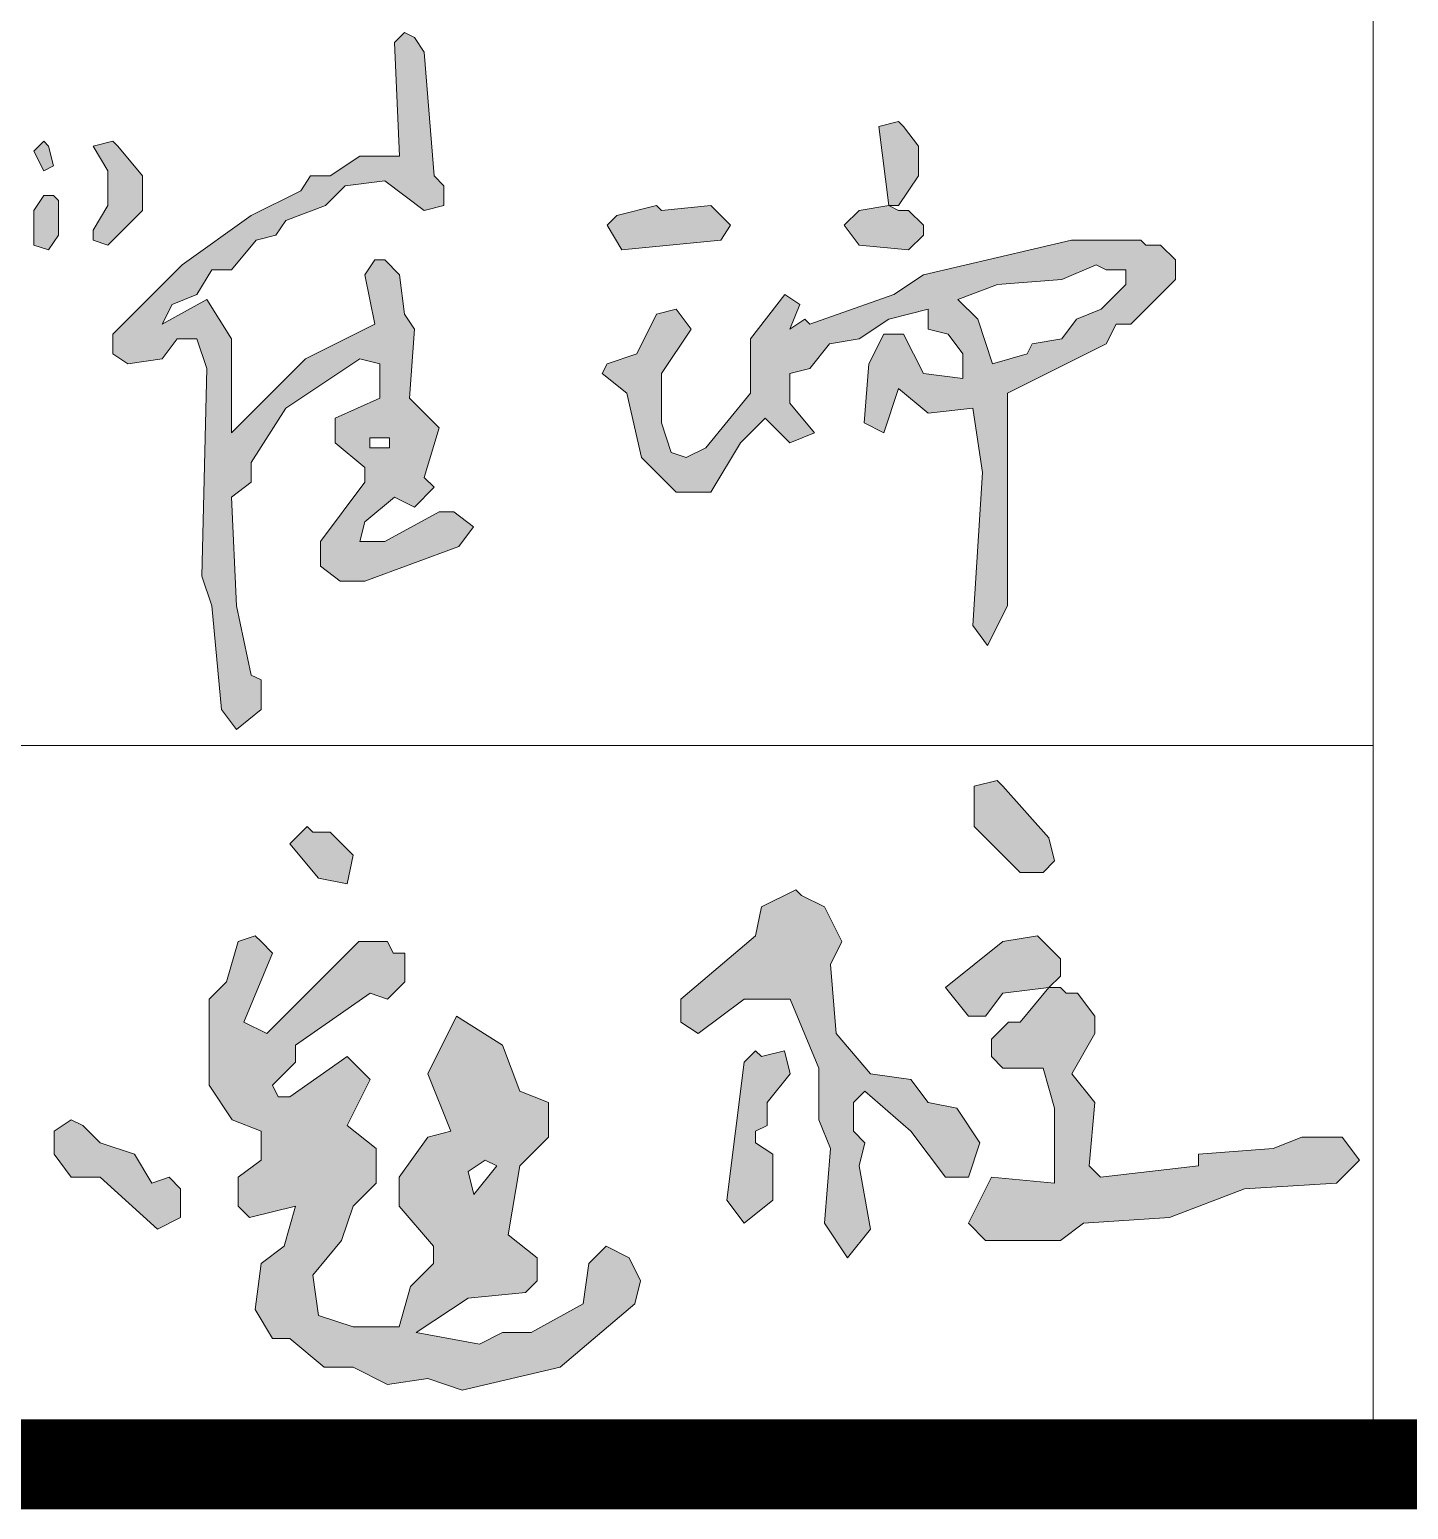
# Model space of a CAD drawing. Header units: millimetres. Extents: x 1442233 to 1526333, y -21810 to 275190.
# Drawn here: x 1513338 to 1514872, y 38540 to 40186 of the extents above; entities that cross this region are included whole.
import ezdxf

# ---------------------------------------------------------------- set-up
doc = ezdxf.new("R2010")
doc.units = ezdxf.units.MM
doc.header["$LTSCALE"] = 1500
doc.layers.add('1', color=7, linetype='Continuous')
doc.layers.add('PUB_TITLE', color=4, linetype='Continuous')
doc.layers.add('PUB_TEXT', color=7, linetype='Continuous', lineweight=15)

# ---------------------------------------------------------------- blocks, each defined once
blk = doc.blocks.new('1234')
at = {"layer": 'PUB_TEXT'}
h = blk.add_hatch(color=256, dxfattribs=at)
h.paths.add_polyline_path([(1896717.2, 781536), (1896739.2, 781536), (1896739.2, 781525), (1896717.2, 781525)], flags=16)
h.paths.add_polyline_path([(1896766.7, 781981.5), (1896755.7, 781987), (1896744.7, 781976), (1896750.2, 781849.5), (1896706.2, 781849.5), (1896673.2, 781827.5), (1896651.2, 781827.5), (1896640.2, 781811), (1896585.2, 781783.5), (1896508.2, 781728.5), (1896431.2, 781651.5), (1896431.2, 781629.5), (1896447.7, 781618.5), (1896486.2, 781624), (1896502.7, 781646), (1896524.7, 781646), (1896535.7, 781613), (1896530.2, 781382), (1896541.2, 781349), (1896552.2, 781233.5), (1896568.7, 781211.5), (1896596.2, 781233.5), (1896596.2, 781266.5), (1896585.2, 781272), (1896568.7, 781349), (1896563.2, 781470), (1896585.2, 781486.5), (1896585.2, 781508.5), (1896623.7, 781569), (1896706.2, 781624), (1896728.2, 781618.5), (1896728.2, 781580), (1896678.7, 781558), (1896678.7, 781530.5), (1896711.7, 781503), (1896711.7, 781486.5), (1896662.2, 781420.5), (1896662.2, 781393), (1896684.2, 781376.5), (1896711.7, 781376.5), (1896816.2, 781415), (1896832.7, 781437), (1896810.7, 781453.5), (1896794.2, 781453.5), (1896733.7, 781420.5), (1896706.2, 781420.5), (1896711.7, 781442.5), (1896744.7, 781470), (1896766.7, 781459), (1896788.7, 781481), (1896777.7, 781492), (1896794.2, 781547), (1896761.2, 781580), (1896766.7, 781657), (1896755.7, 781673.5), (1896750.2, 781717.5), (1896733.7, 781734), (1896722.7, 781734), (1896711.7, 781717.5), (1896722.7, 781662.5), (1896645.7, 781624), (1896563.2, 781541.5), (1896563.2, 781646), (1896535.7, 781690), (1896486.2, 781662.5), (1896497.2, 781684.5), (1896524.7, 781695.5), (1896541.2, 781723), (1896563.2, 781723), (1896590.7, 781756), (1896612.7, 781761.5), (1896623.7, 781778), (1896667.7, 781794.5), (1896689.7, 781816.5), (1896733.7, 781822), (1896777.7, 781789), (1896799.7, 781794.5), (1896799.7, 781816.5), (1896788.7, 781827.5), (1896777.7, 781965)])
for points in [[(1897311.2, 781882.5), (1897305.7, 781888), (1897283.7, 781882.5), (1897294.7, 781794.5), (1897305.7, 781794.5), (1897327.7, 781827.5), (1897327.7, 781860.5)], [(1896359.7, 781860.5), (1896354.2, 781866), (1896343.2, 781855), (1896354.2, 781833), (1896365.2, 781838.5)], [(1896436.7, 781860.5), (1896431.2, 781866), (1896409.2, 781860.5), (1896425.7, 781833), (1896425.7, 781794.5), (1896409.2, 781767), (1896409.2, 781756), (1896425.7, 781750.5), (1896464.2, 781789), (1896464.2, 781827.5)], [(1896370.7, 781800), (1896365.2, 781805.5), (1896354.2, 781805.5), (1896343.2, 781789), (1896343.2, 781750.5), (1896359.7, 781745), (1896370.7, 781761.5)], [(1897041.7, 781789), (1897036.2, 781794.5), (1896992.2, 781783.5), (1896981.2, 781772.5), (1896997.7, 781745), (1897107.7, 781756), (1897118.7, 781772.5), (1897096.7, 781794.5)], [(1897305.7, 781789), (1897294.7, 781794.5), (1897261.7, 781789), (1897245.2, 781772.5), (1897261.7, 781750.5), (1897316.7, 781745), (1897333.2, 781761.5), (1897333.2, 781772.5), (1897316.7, 781789)], [(1897421.7, 781148.3), (1897415.3, 781154.7), (1897389.7, 781148.3), (1897389.7, 781103.5), (1897440.9, 781052.3), (1897466.5, 781052.3), (1897479.3, 781065.1), (1897472.9, 781090.7)], [(1896653.7, 781097.1), (1896647.3, 781103.5), (1896628.1, 781084.3), (1896660.1, 781045.9), (1896692.1, 781039.5), (1896698.5, 781071.5), (1896672.9, 781097.1)], [(1897197.7, 781026.7), (1897191.3, 781033.1), (1897152.9, 781013.9), (1897146.5, 780981.9), (1897063.3, 780911.5), (1897063.3, 780885.9), (1897082.5, 780873.1), (1897133.7, 780911.5), (1897184.9, 780911.5), (1897216.9, 780834.7), (1897216.9, 780777.1), (1897229.7, 780745.1), (1897223.3, 780661.9), (1897248.9, 780623.5), (1897274.5, 780655.5), (1897261.7, 780725.9), (1897268.1, 780751.5), (1897255.3, 780764.3), (1897255.3, 780796.3), (1897268.1, 780809.1), (1897319.3, 780764.3), (1897357.7, 780713.1), (1897383.3, 780713.1), (1897396.1, 780751.5), (1897370.5, 780789.9), (1897338.5, 780796.3), (1897319.3, 780821.9), (1897274.5, 780828.3), (1897236.1, 780873.1), (1897229.7, 780949.9), (1897242.5, 780975.5), (1897223.3, 781013.9)], [(1897466.5, 780975.5), (1897460.1, 780981.9), (1897421.7, 780975.5), (1897357.7, 780924.3), (1897383.3, 780892.3), (1897402.5, 780892.3), (1897421.7, 780917.9), (1897472.9, 780924.3), (1897485.7, 780937.1), (1897485.7, 780956.3)], [(1897492.1, 780917.9), (1897485.7, 780924.3), (1897472.9, 780924.3), (1897440.9, 780885.9), (1897428.1, 780885.9), (1897408.9, 780866.7), (1897408.9, 780847.5), (1897421.7, 780834.7), (1897466.5, 780834.7), (1897479.3, 780789.9), (1897479.3, 780706.7), (1897408.9, 780713.1), (1897383.3, 780661.9), (1897402.5, 780642.7), (1897485.7, 780642.7), (1897511.3, 780661.9), (1897607.3, 780668.3), (1897690.5, 780700.3), (1897792.9, 780706.7), (1897818.5, 780732.3), (1897799.3, 780757.9), (1897754.5, 780757.9), (1897722.5, 780745.1), (1897639.3, 780738.7), (1897639.3, 780725.9), (1897530.5, 780713.1), (1897517.7, 780725.9), (1897524.1, 780796.3), (1897498.5, 780828.3), (1897524.1, 780873.1), (1897524.1, 780892.3), (1897504.9, 780917.9)], [(1896397.7, 780770.7), (1896384.9, 780777.1), (1896365.7, 780764.3), (1896365.7, 780738.7), (1896384.9, 780713.1), (1896416.9, 780713.1), (1896480.9, 780655.5), (1896506.5, 780668.3), (1896506.5, 780700.3), (1896493.7, 780713.1), (1896474.5, 780706.7), (1896455.3, 780738.7), (1896416.9, 780751.5)]]:
    blk.add_hatch(color=256, dxfattribs=at).paths.add_polyline_path(points)
h = blk.add_hatch(color=256, dxfattribs=at)
h.paths.add_polyline_path([(1897525.7, 781728.5), (1897536.7, 781723), (1897558.7, 781723), (1897558.7, 781706.5), (1897531.2, 781679), (1897503.7, 781668), (1897487.2, 781646), (1897454.2, 781640.5), (1897448.7, 781629.5), (1897410.2, 781618.5), (1897393.7, 781668), (1897371.7, 781690), (1897415.7, 781706.5), (1897487.2, 781712)], flags=16)
h.paths.add_polyline_path([(1897580.7, 781750.5), (1897575.2, 781756), (1897498.2, 781756), (1897333.2, 781717.5), (1897300.2, 781695.5), (1897206.7, 781662.5), (1897201.2, 781668), (1897184.7, 781657), (1897195.7, 781684.5), (1897179.2, 781695.5), (1897140.7, 781646), (1897140.7, 781585.5), (1897091.2, 781525), (1897069.2, 781514), (1897052.7, 781519.5), (1897041.7, 781552.5), (1897041.7, 781607.5), (1897074.7, 781657), (1897058.2, 781679), (1897036.2, 781673.5), (1897014.2, 781629.5), (1896981.2, 781618.5), (1896975.7, 781607.5), (1897003.2, 781585.5), (1897019.7, 781514), (1897058.2, 781475.5), (1897096.7, 781475.5), (1897129.7, 781530.5), (1897157.2, 781558), (1897184.7, 781530.5), (1897212.2, 781541.5), (1897184.7, 781574.5), (1897184.7, 781607.5), (1897206.7, 781613), (1897228.7, 781640.5), (1897261.7, 781646), (1897294.7, 781668), (1897338.7, 781679), (1897338.7, 781657), (1897360.7, 781651.5), (1897377.2, 781629.5), (1897377.2, 781602), (1897333.2, 781607.5), (1897311.2, 781651.5), (1897289.2, 781651.5), (1897272.7, 781618.5), (1897267.2, 781552.5), (1897289.2, 781541.5), (1897305.7, 781591), (1897338.7, 781563.5), (1897388.2, 781569), (1897399.2, 781497.5), (1897388.2, 781327), (1897404.7, 781305), (1897426.7, 781349), (1897426.7, 781585.5), (1897536.7, 781640.5), (1897547.7, 781662.5), (1897564.2, 781662.5), (1897613.7, 781712), (1897613.7, 781734), (1897597.2, 781750.5)])
h = blk.add_hatch(color=256, dxfattribs=at)
h.paths.add_polyline_path([(1896845.7, 780732.3), (1896858.5, 780725.9), (1896832.9, 780693.9), (1896826.5, 780719.5)], flags=16)
h.paths.add_polyline_path([(1896596.1, 780975.5), (1896589.7, 780981.9), (1896570.5, 780975.5), (1896557.7, 780930.7), (1896538.5, 780911.5), (1896538.5, 780815.5), (1896564.1, 780777.1), (1896596.1, 780764.3), (1896596.1, 780732.3), (1896570.5, 780713.1), (1896570.5, 780681.1), (1896583.3, 780668.3), (1896634.5, 780681.1), (1896621.7, 780636.3), (1896596.1, 780617.1), (1896589.7, 780565.9), (1896608.9, 780533.9), (1896628.1, 780533.9), (1896666.5, 780501.9), (1896698.5, 780501.9), (1896736.9, 780482.7), (1896781.7, 780489.1), (1896820.1, 780476.3), (1896928.9, 780501.9), (1897012.1, 780572.3), (1897018.5, 780597.9), (1897005.7, 780623.5), (1896980.1, 780636.3), (1896960.9, 780617.1), (1896954.5, 780572.3), (1896896.9, 780540.3), (1896864.9, 780540.3), (1896839.3, 780527.5), (1896768.9, 780540.3), (1896826.5, 780578.7), (1896890.5, 780585.1), (1896903.3, 780597.9), (1896903.3, 780623.5), (1896871.3, 780649.1), (1896884.1, 780725.9), (1896916.1, 780757.9), (1896916.1, 780796.3), (1896884.1, 780809.1), (1896864.9, 780860.3), (1896813.7, 780892.3), (1896781.7, 780828.3), (1896807.3, 780764.3), (1896781.7, 780757.9), (1896749.7, 780713.1), (1896749.7, 780681.1), (1896788.1, 780636.3), (1896788.1, 780617.1), (1896762.5, 780591.5), (1896749.7, 780546.7), (1896698.5, 780546.7), (1896660.1, 780559.5), (1896653.7, 780604.3), (1896685.7, 780642.7), (1896698.5, 780681.1), (1896724.1, 780706.7), (1896724.1, 780745.1), (1896692.1, 780770.7), (1896717.7, 780821.9), (1896692.1, 780847.5), (1896628.1, 780802.7), (1896615.3, 780802.7), (1896608.9, 780815.5), (1896634.5, 780841.1), (1896634.5, 780860.3), (1896717.7, 780917.9), (1896736.9, 780911.5), (1896756.1, 780930.7), (1896756.1, 780962.7), (1896743.3, 780962.7), (1896736.9, 780975.5), (1896704.9, 780975.5), (1896602.5, 780873.1), (1896576.9, 780885.9), (1896608.9, 780962.7)])
blk.add_hatch(color=256, dxfattribs=at).paths.add_polyline_path([(1897152.9, 780847.5), (1897146.5, 780853.9), (1897133.7, 780841.1), (1897114.5, 780687.5), (1897133.7, 780661.9), (1897165.7, 780687.5), (1897165.7, 780738.7), (1897146.5, 780751.5), (1897146.5, 780764.3), (1897159.3, 780770.7), (1897159.3, 780796.3), (1897184.9, 780828.3), (1897178.5, 780853.9)], flags=17)
for p, q in [((1897833.7, 780393.6), (1897833.7, 783593.6)), ((1897833.7, 781193.6), (1887333.7, 781193.6))]:
    blk.add_line(p, q, dxfattribs=at)
for points in [[(1896766.7, 781981.5), (1896755.7, 781987), (1896744.7, 781976), (1896750.2, 781849.5), (1896706.2, 781849.5), (1896673.2, 781827.5), (1896651.2, 781827.5), (1896640.2, 781811), (1896585.2, 781783.5), (1896508.2, 781728.5), (1896431.2, 781651.5), (1896431.2, 781629.5), (1896447.7, 781618.5), (1896486.2, 781624), (1896502.7, 781646), (1896524.7, 781646), (1896535.7, 781613), (1896530.2, 781382), (1896541.2, 781349), (1896552.2, 781233.5), (1896568.7, 781211.5), (1896596.2, 781233.5), (1896596.2, 781266.5), (1896585.2, 781272), (1896568.7, 781349), (1896563.2, 781470), (1896585.2, 781486.5), (1896585.2, 781508.5), (1896623.7, 781569), (1896706.2, 781624), (1896728.2, 781618.5), (1896728.2, 781580), (1896678.7, 781558), (1896678.7, 781530.5), (1896711.7, 781503), (1896711.7, 781486.5), (1896662.2, 781420.5), (1896662.2, 781393), (1896684.2, 781376.5), (1896711.7, 781376.5), (1896816.2, 781415), (1896832.7, 781437), (1896810.7, 781453.5), (1896794.2, 781453.5), (1896733.7, 781420.5), (1896706.2, 781420.5), (1896711.7, 781442.5), (1896744.7, 781470), (1896766.7, 781459), (1896788.7, 781481), (1896777.7, 781492), (1896794.2, 781547), (1896761.2, 781580), (1896766.7, 781657), (1896755.7, 781673.5), (1896750.2, 781717.5), (1896733.7, 781734), (1896722.7, 781734), (1896711.7, 781717.5), (1896722.7, 781662.5), (1896645.7, 781624), (1896563.2, 781541.5), (1896563.2, 781646), (1896535.7, 781690), (1896486.2, 781662.5), (1896497.2, 781684.5), (1896524.7, 781695.5), (1896541.2, 781723), (1896563.2, 781723), (1896590.7, 781756), (1896612.7, 781761.5), (1896623.7, 781778), (1896667.7, 781794.5), (1896689.7, 781816.5), (1896733.7, 781822), (1896777.7, 781789), (1896799.7, 781794.5), (1896799.7, 781816.5), (1896788.7, 781827.5), (1896777.7, 781965), (1896766.7, 781981.5)], [(1897311.2, 781882.5), (1897305.7, 781888), (1897283.7, 781882.5), (1897294.7, 781794.5), (1897305.7, 781794.5), (1897327.7, 781827.5), (1897327.7, 781860.5), (1897311.2, 781882.5)], [(1896359.7, 781860.5), (1896354.2, 781866), (1896343.2, 781855), (1896354.2, 781833), (1896365.2, 781838.5), (1896359.7, 781860.5)], [(1896436.7, 781860.5), (1896431.2, 781866), (1896409.2, 781860.5), (1896425.7, 781833), (1896425.7, 781794.5), (1896409.2, 781767), (1896409.2, 781756), (1896425.7, 781750.5), (1896464.2, 781789), (1896464.2, 781827.5), (1896436.7, 781860.5)], [(1896370.7, 781800), (1896365.2, 781805.5), (1896354.2, 781805.5), (1896343.2, 781789), (1896343.2, 781750.5), (1896359.7, 781745), (1896370.7, 781761.5), (1896370.7, 781800)], [(1897041.7, 781789), (1897036.2, 781794.5), (1896992.2, 781783.5), (1896981.2, 781772.5), (1896997.7, 781745), (1897107.7, 781756), (1897118.7, 781772.5), (1897096.7, 781794.5), (1897041.7, 781789)], [(1897305.7, 781789), (1897294.7, 781794.5), (1897261.7, 781789), (1897245.2, 781772.5), (1897261.7, 781750.5), (1897316.7, 781745), (1897333.2, 781761.5), (1897333.2, 781772.5), (1897316.7, 781789), (1897305.7, 781789)], [(1897580.7, 781750.5), (1897575.2, 781756), (1897498.2, 781756), (1897333.2, 781717.5), (1897300.2, 781695.5), (1897206.7, 781662.5), (1897201.2, 781668), (1897184.7, 781657), (1897195.7, 781684.5), (1897179.2, 781695.5), (1897140.7, 781646), (1897140.7, 781585.5), (1897091.2, 781525), (1897069.2, 781514), (1897052.7, 781519.5), (1897041.7, 781552.5), (1897041.7, 781607.5), (1897074.7, 781657), (1897058.2, 781679), (1897036.2, 781673.5), (1897014.2, 781629.5), (1896981.2, 781618.5), (1896975.7, 781607.5), (1897003.2, 781585.5), (1897019.7, 781514), (1897058.2, 781475.5), (1897096.7, 781475.5), (1897129.7, 781530.5), (1897157.2, 781558), (1897184.7, 781530.5), (1897212.2, 781541.5), (1897184.7, 781574.5), (1897184.7, 781607.5), (1897206.7, 781613), (1897228.7, 781640.5), (1897261.7, 781646), (1897294.7, 781668), (1897338.7, 781679), (1897338.7, 781657), (1897360.7, 781651.5), (1897377.2, 781629.5), (1897377.2, 781602), (1897333.2, 781607.5), (1897311.2, 781651.5), (1897289.2, 781651.5), (1897272.7, 781618.5), (1897267.2, 781552.5), (1897289.2, 781541.5), (1897305.7, 781591), (1897338.7, 781563.5), (1897388.2, 781569), (1897399.2, 781497.5), (1897388.2, 781327), (1897404.7, 781305), (1897426.7, 781349), (1897426.7, 781585.5), (1897536.7, 781640.5), (1897547.7, 781662.5), (1897564.2, 781662.5), (1897613.7, 781712), (1897613.7, 781734), (1897597.2, 781750.5), (1897580.7, 781750.5)], [(1897525.7, 781728.5), (1897536.7, 781723), (1897558.7, 781723), (1897558.7, 781706.5), (1897531.2, 781679), (1897503.7, 781668), (1897487.2, 781646), (1897454.2, 781640.5), (1897448.7, 781629.5), (1897410.2, 781618.5), (1897393.7, 781668), (1897371.7, 781690), (1897415.7, 781706.5), (1897487.2, 781712), (1897525.7, 781728.5)], [(1896717.2, 781536), (1896739.2, 781536), (1896739.2, 781525), (1896717.2, 781525), (1896717.2, 781536)]]:
    blk.add_lwpolyline(points, dxfattribs=at)
at = {"layer": 'PUB_TEXT', "elevation": 80839020.8}
for points in [[(1897421.7, 781148.3), (1897415.3, 781154.7), (1897389.7, 781148.3), (1897389.7, 781103.5), (1897440.9, 781052.3), (1897466.5, 781052.3), (1897479.3, 781065.1), (1897472.9, 781090.7), (1897421.7, 781148.3)], [(1896653.7, 781097.1), (1896647.3, 781103.5), (1896628.1, 781084.3), (1896660.1, 781045.9), (1896692.1, 781039.5), (1896698.5, 781071.5), (1896672.9, 781097.1), (1896653.7, 781097.1)], [(1897197.7, 781026.7), (1897191.3, 781033.1), (1897152.9, 781013.9), (1897146.5, 780981.9), (1897063.3, 780911.5), (1897063.3, 780885.9), (1897082.5, 780873.1), (1897133.7, 780911.5), (1897184.9, 780911.5), (1897216.9, 780834.7), (1897216.9, 780777.1), (1897229.7, 780745.1), (1897223.3, 780661.9), (1897248.9, 780623.5), (1897274.5, 780655.5), (1897261.7, 780725.9), (1897268.1, 780751.5), (1897255.3, 780764.3), (1897255.3, 780796.3), (1897268.1, 780809.1), (1897319.3, 780764.3), (1897357.7, 780713.1), (1897383.3, 780713.1), (1897396.1, 780751.5), (1897370.5, 780789.9), (1897338.5, 780796.3), (1897319.3, 780821.9), (1897274.5, 780828.3), (1897236.1, 780873.1), (1897229.7, 780949.9), (1897242.5, 780975.5), (1897223.3, 781013.9), (1897197.7, 781026.7)], [(1896596.1, 780975.5), (1896589.7, 780981.9), (1896570.5, 780975.5), (1896557.7, 780930.7), (1896538.5, 780911.5), (1896538.5, 780815.5), (1896564.1, 780777.1), (1896596.1, 780764.3), (1896596.1, 780732.3), (1896570.5, 780713.1), (1896570.5, 780681.1), (1896583.3, 780668.3), (1896634.5, 780681.1), (1896621.7, 780636.3), (1896596.1, 780617.1), (1896589.7, 780565.9), (1896608.9, 780533.9), (1896628.1, 780533.9), (1896666.5, 780501.9), (1896698.5, 780501.9), (1896736.9, 780482.7), (1896781.7, 780489.1), (1896820.1, 780476.3), (1896928.9, 780501.9), (1897012.1, 780572.3), (1897018.5, 780597.9), (1897005.7, 780623.5), (1896980.1, 780636.3), (1896960.9, 780617.1), (1896954.5, 780572.3), (1896896.9, 780540.3), (1896864.9, 780540.3), (1896839.3, 780527.5), (1896768.9, 780540.3), (1896826.5, 780578.7), (1896890.5, 780585.1), (1896903.3, 780597.9), (1896903.3, 780623.5), (1896871.3, 780649.1), (1896884.1, 780725.9), (1896916.1, 780757.9), (1896916.1, 780796.3), (1896884.1, 780809.1), (1896864.9, 780860.3), (1896813.7, 780892.3), (1896781.7, 780828.3), (1896807.3, 780764.3), (1896781.7, 780757.9), (1896749.7, 780713.1), (1896749.7, 780681.1), (1896788.1, 780636.3), (1896788.1, 780617.1), (1896762.5, 780591.5), (1896749.7, 780546.7), (1896698.5, 780546.7), (1896660.1, 780559.5), (1896653.7, 780604.3), (1896685.7, 780642.7), (1896698.5, 780681.1), (1896724.1, 780706.7), (1896724.1, 780745.1), (1896692.1, 780770.7), (1896717.7, 780821.9), (1896692.1, 780847.5), (1896628.1, 780802.7), (1896615.3, 780802.7), (1896608.9, 780815.5), (1896634.5, 780841.1), (1896634.5, 780860.3), (1896717.7, 780917.9), (1896736.9, 780911.5), (1896756.1, 780930.7), (1896756.1, 780962.7), (1896743.3, 780962.7), (1896736.9, 780975.5), (1896704.9, 780975.5), (1896602.5, 780873.1), (1896576.9, 780885.9), (1896608.9, 780962.7), (1896596.1, 780975.5)], [(1897466.5, 780975.5), (1897460.1, 780981.9), (1897421.7, 780975.5), (1897357.7, 780924.3), (1897383.3, 780892.3), (1897402.5, 780892.3), (1897421.7, 780917.9), (1897472.9, 780924.3), (1897485.7, 780937.1), (1897485.7, 780956.3), (1897466.5, 780975.5)], [(1897492.1, 780917.9), (1897485.7, 780924.3), (1897472.9, 780924.3), (1897440.9, 780885.9), (1897428.1, 780885.9), (1897408.9, 780866.7), (1897408.9, 780847.5), (1897421.7, 780834.7), (1897466.5, 780834.7), (1897479.3, 780789.9), (1897479.3, 780706.7), (1897408.9, 780713.1), (1897383.3, 780661.9), (1897402.5, 780642.7), (1897485.7, 780642.7), (1897511.3, 780661.9), (1897607.3, 780668.3), (1897690.5, 780700.3), (1897792.9, 780706.7), (1897818.5, 780732.3), (1897799.3, 780757.9), (1897754.5, 780757.9), (1897722.5, 780745.1), (1897639.3, 780738.7), (1897639.3, 780725.9), (1897530.5, 780713.1), (1897517.7, 780725.9), (1897524.1, 780796.3), (1897498.5, 780828.3), (1897524.1, 780873.1), (1897524.1, 780892.3), (1897504.9, 780917.9), (1897492.1, 780917.9)], [(1897152.9, 780847.5), (1897146.5, 780853.9), (1897133.7, 780841.1), (1897114.5, 780687.5), (1897133.7, 780661.9), (1897165.7, 780687.5), (1897165.7, 780738.7), (1897146.5, 780751.5), (1897146.5, 780764.3), (1897159.3, 780770.7), (1897159.3, 780796.3), (1897184.9, 780828.3), (1897178.5, 780853.9), (1897152.9, 780847.5)], [(1896397.7, 780770.7), (1896384.9, 780777.1), (1896365.7, 780764.3), (1896365.7, 780738.7), (1896384.9, 780713.1), (1896416.9, 780713.1), (1896480.9, 780655.5), (1896506.5, 780668.3), (1896506.5, 780700.3), (1896493.7, 780713.1), (1896474.5, 780706.7), (1896455.3, 780738.7), (1896416.9, 780751.5), (1896397.7, 780770.7)], [(1896845.7, 780732.3), (1896858.5, 780725.9), (1896832.9, 780693.9), (1896826.5, 780719.5), (1896845.7, 780732.3)]]:
    blk.add_lwpolyline(points, dxfattribs=at)
at = {"layer": 'PUB_TITLE', "const_width": 100}
blk.add_lwpolyline([(1827733.7, 780393.6), (1908333.7, 780393.6), (1908333.7, 837793.6), (1827733.7, 837793.6)], close=True, dxfattribs=at)

msp = doc.modelspace()

# ---------------------------------------------------------------- block references
at = {"layer": '1'}
msp.add_blockref('1234', (-383000.8, -741803.9), dxfattribs=at)

doc.saveas('drawing.dxf')
